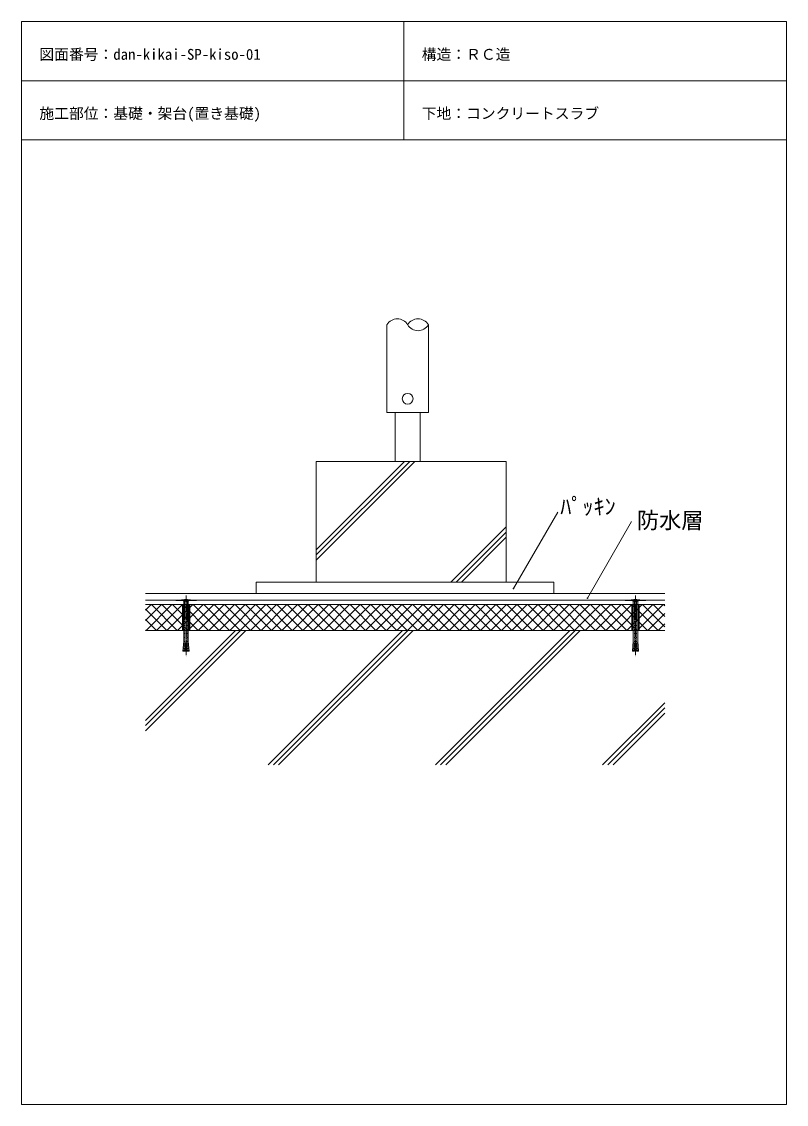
# Model space of a CAD drawing. Units: millimetres, scale not verified. Extents: x -517 to 518, y -673 to 792.
import ezdxf
from ezdxf.enums import TextEntityAlignment as Align

# ---------------------------------------------------------------- set-up
doc = ezdxf.new("R2010")
doc.units = ezdxf.units.MM
doc.header["$PDMODE"] = 32
doc.header["$PDSIZE"] = 0.8
doc.linetypes.add('CHAIN2', pattern=[12, 9, -1, 1, -1])
doc.linetypes.add('DASHED1', pattern=[1.8, 1.2, -0.6])
doc.layers.add('0-0', color=6, linetype='Continuous', lineweight=13)
doc.styles.add('ＭＳ ゴシック', font='')
doc.styles.get('ＭＳ ゴシック').set_extended_font_data('MS Gothic')

msp = doc.modelspace()

# ---------------------------------------------------------------- linework, layer by layer
at = {"layer": '0-0', "color": 7}
for p, q in [((-516.864, 792.357), (-516.864, -673.469)), ((-516.864, 792.357), (517.853, 792.357)), ((0.494, 792.357), (0.494, 632.357)), ((517.853, 792.357), (517.853, -673.469)), ((-516.864, 712.357), (517.853, 712.357)), ((-516.864, 632.357), (517.853, 632.357)), ((-22.525, 381.948), (-21.347, 383.697)), ((-22.525, 262.979), (-22.525, 381.948)), ((-19.95, 385.28), (-21.347, 383.697)), ((-19.95, 385.28), (-18.358, 386.668)), ((-16.6, 387.838), (-18.358, 386.668)), ((-16.6, 387.838), (-14.705, 388.768)), ((-12.704, 389.445), (-14.705, 388.768)), ((-12.704, 389.445), (-10.633, 389.855)), ((-8.525, 389.993), (-10.633, 389.855)), ((-8.525, 389.993), (-6.418, 389.855)), ((-4.347, 389.445), (-6.418, 389.855)), ((-4.347, 389.445), (-2.346, 388.768)), ((-0.451, 387.838), (-2.346, 388.768)), ((-0.451, 387.838), (1.307, 386.668)), ((2.899, 385.28), (1.307, 386.668)), ((2.899, 385.28), (4.297, 383.697)), ((5.475, 381.948), (4.297, 383.697)), ((5.475, 381.948), (6.653, 383.697)), ((5.475, 381.948), (6.653, 380.199)), ((6.653, 383.697), (8.05, 385.28)), ((8.05, 385.28), (9.642, 386.668)), ((9.642, 386.668), (11.4, 387.838)), ((11.4, 387.838), (13.295, 388.768)), ((13.295, 388.768), (15.296, 389.445)), ((17.367, 389.855), (15.296, 389.445)), ((17.367, 389.855), (19.475, 389.993)), ((21.582, 389.855), (19.475, 389.993)), ((21.582, 389.855), (23.653, 389.445)), ((25.654, 388.768), (23.653, 389.445)), ((25.654, 388.768), (27.549, 387.838)), ((29.307, 386.668), (27.549, 387.838)), ((29.307, 386.668), (30.899, 385.28)), ((32.297, 383.697), (30.899, 385.28)), ((33.475, 381.948), (32.297, 383.697)), ((33.475, 381.948), (32.297, 380.199)), ((33.475, 262.979), (33.475, 381.948)), ((8.05, 378.615), (6.653, 380.199)), ((8.05, 378.615), (9.642, 377.227)), ((11.4, 376.058), (9.642, 377.227)), ((11.4, 376.058), (13.295, 375.127)), ((15.296, 374.451), (13.295, 375.127)), ((15.296, 374.451), (17.367, 374.04)), ((19.475, 373.903), (17.367, 374.04)), ((19.475, 373.903), (21.582, 374.04)), ((23.653, 374.451), (21.582, 374.04)), ((23.653, 374.451), (25.654, 375.127)), ((27.549, 376.058), (25.654, 375.127)), ((27.549, 376.058), (29.307, 377.227)), ((30.899, 378.615), (29.307, 377.227)), ((30.899, 378.615), (32.297, 380.199)), ((-22.525, 262.979), (33.475, 262.979)), ((-11.543, 262.979), (-11.543, 196.844)), ((22.492, 196.844), (22.492, 262.979)), ((-118.334, 196.84), (138.948, 196.84)), ((-118.334, 196.84), (-118.334, 33.378)), ((-118.334, 63.22), (15.286, 196.84)), ((-118.334, 70.291), (8.215, 196.84)), ((-118.334, 77.362), (1.144, 196.84)), ((138.948, 196.84), (138.948, 33.378)), ((148.679, 24.822), (208.437, 128.326)), ((63.956, 33.378), (138.948, 108.369)), ((248.76, 11.948), (308.518, 115.452)), ((71.027, 33.378), (138.948, 101.298)), ((78.098, 33.378), (138.948, 94.227)), ((-199.345, 33.378), (-199.345, 18.133)), ((353.395, 3.133), (-349.345, 3.133)), ((-349.345, -153.649), (-227.623, -31.928)), ((-349.345, -160.72), (-220.552, -31.928)), ((-349.345, -167.792), (-213.481, -31.928)), ((-183.288, -213.867), (-1.349, -31.928)), ((-176.217, -213.867), (5.722, -31.928)), ((-169.146, -213.867), (12.793, -31.928)), ((42.986, -213.867), (224.925, -31.928)), ((50.057, -213.867), (231.996, -31.928)), ((57.128, -213.867), (239.067, -31.928)), ((269.26, -213.867), (353.395, -129.732)), ((276.331, -213.867), (353.395, -136.803)), ((283.402, -213.867), (353.395, -143.874)), ((-516.864, -673.469), (517.853, -673.469))]:
    msp.add_line(p, q, dxfattribs=at)
at = {"layer": '0-0', "color": 4}
msp.add_line((353.395, 18.133), (-349.345, 18.133), dxfattribs=at)
at = {"layer": '0-0', "color": 1, "linetype": 'CHAIN2'}
for p, q in [((-294.392, 15.487), (-294.392, -66.853)), ((313.72, 15.487), (313.72, -66.853))]:
    msp.add_line(p, q, dxfattribs=at)
at = {"layer": '0-0', "color": 3}
msp.add_line((353.395, 9.133), (-349.345, 9.133), dxfattribs=at)
at = {"layer": '0-0'}
for p, q in [((-349.345, -4.454), (-341.819, 3.072)), ((-349.345, -18.596), (-327.676, 3.072)), ((353.395, 3.072), (-349.345, 3.072)), ((-348.534, -31.928), (-313.534, 3.072)), ((-341.264, 3.072), (-306.264, -31.928)), ((-334.392, -31.928), (-299.392, 3.072)), ((-327.122, 3.072), (-292.122, -31.928)), ((-320.25, -31.928), (-285.25, 3.072)), ((-312.98, 3.072), (-277.98, -31.928)), ((-306.108, -31.928), (-271.108, 3.072)), ((-298.838, 3.072), (-263.838, -31.928)), ((-291.966, -31.928), (-256.966, 3.072)), ((-284.695, 3.072), (-249.695, -31.928)), ((-277.824, -31.928), (-242.824, 3.072)), ((-270.553, 3.072), (-235.553, -31.928)), ((-263.681, -31.928), (-228.681, 3.072)), ((-256.411, 3.072), (-221.411, -31.928)), ((-249.539, -31.928), (-214.539, 3.072)), ((-242.269, 3.072), (-207.269, -31.928)), ((-235.397, -31.928), (-200.397, 3.072)), ((-228.127, 3.072), (-193.127, -31.928)), ((-221.255, -31.928), (-186.255, 3.072)), ((-213.985, 3.072), (-178.985, -31.928)), ((-207.113, -31.928), (-172.113, 3.072)), ((-199.843, 3.072), (-164.843, -31.928)), ((-192.971, -31.928), (-157.971, 3.072)), ((-185.7, 3.072), (-150.7, -31.928)), ((-178.829, -31.928), (-143.829, 3.072)), ((-171.558, 3.072), (-136.558, -31.928)), ((-164.686, -31.928), (-129.686, 3.072)), ((-157.416, 3.072), (-122.416, -31.928)), ((-150.544, -31.928), (-115.544, 3.072)), ((-143.274, 3.072), (-108.274, -31.928)), ((-136.402, -31.928), (-101.402, 3.072)), ((-129.132, 3.072), (-94.132, -31.928)), ((-122.26, -31.928), (-87.26, 3.072)), ((-114.99, 3.072), (-79.99, -31.928)), ((-108.118, -31.928), (-73.118, 3.072)), ((-100.848, 3.072), (-65.848, -31.928)), ((-93.976, -31.928), (-58.976, 3.072)), ((-86.706, 3.072), (-51.706, -31.928)), ((-79.834, -31.928), (-44.834, 3.072)), ((-72.563, 3.072), (-37.563, -31.928)), ((-65.692, -31.928), (-30.692, 3.072)), ((-58.421, 3.072), (-23.421, -31.928)), ((-51.549, -31.928), (-16.549, 3.072)), ((-44.279, 3.072), (-9.279, -31.928)), ((-37.407, -31.928), (-2.407, 3.072)), ((-30.137, 3.072), (4.863, -31.928)), ((-23.265, -31.928), (11.735, 3.072)), ((-15.995, 3.072), (19.005, -31.928)), ((-9.123, -31.928), (25.877, 3.072)), ((-1.853, 3.072), (33.147, -31.928)), ((5.019, -31.928), (40.019, 3.072)), ((12.289, 3.072), (47.289, -31.928)), ((19.161, -31.928), (54.161, 3.072)), ((26.432, 3.072), (61.432, -31.928)), ((33.303, -31.928), (68.303, 3.072)), ((40.574, 3.072), (75.574, -31.928)), ((47.446, -31.928), (82.446, 3.072)), ((54.716, 3.072), (89.716, -31.928)), ((61.588, -31.928), (96.588, 3.072)), ((68.858, 3.072), (103.858, -31.928)), ((75.73, -31.928), (110.73, 3.072)), ((83, 3.072), (118, -31.928)), ((89.872, -31.928), (124.872, 3.072)), ((97.142, 3.072), (132.142, -31.928)), ((104.014, -31.928), (139.014, 3.072)), ((111.284, 3.072), (146.284, -31.928)), ((118.156, -31.928), (153.156, 3.072)), ((125.426, 3.072), (160.426, -31.928)), ((132.298, -31.928), (167.298, 3.072)), ((139.569, 3.072), (174.569, -31.928)), ((146.44, -31.928), (181.44, 3.072)), ((153.711, 3.072), (188.711, -31.928)), ((160.583, -31.928), (195.583, 3.072)), ((167.853, 3.072), (202.853, -31.928)), ((174.725, -31.928), (209.725, 3.072)), ((181.995, 3.072), (216.995, -31.928)), ((188.867, -31.928), (223.867, 3.072)), ((196.137, 3.072), (231.137, -31.928)), ((203.009, -31.928), (238.009, 3.072)), ((210.279, 3.072), (245.279, -31.928)), ((217.151, -31.928), (252.151, 3.072)), ((224.421, 3.072), (259.421, -31.928)), ((231.293, -31.928), (266.293, 3.072)), ((238.564, 3.072), (273.564, -31.928)), ((245.435, -31.928), (280.435, 3.072)), ((252.706, 3.072), (287.706, -31.928)), ((259.578, -31.928), (294.578, 3.072)), ((266.848, 3.072), (301.848, -31.928)), ((273.72, -31.928), (308.72, 3.072)), ((280.99, 3.072), (315.99, -31.928)), ((287.862, -31.928), (322.862, 3.072)), ((295.132, 3.072), (330.132, -31.928)), ((302.004, -31.928), (337.004, 3.072)), ((309.274, 3.072), (344.274, -31.928)), ((316.146, -31.928), (351.146, 3.072)), ((323.416, 3.072), (353.395, -26.906)), ((337.559, 3.072), (353.395, -12.764)), ((351.701, 3.072), (353.395, 1.378)), ((-349.345, -2.989), (-320.406, -31.928)), ((330.288, -31.928), (353.395, -8.821)), ((-349.345, -17.131), (-334.548, -31.928)), ((344.43, -31.928), (353.395, -22.963)), ((-349.345, -31.273), (-348.69, -31.928)), ((-349.345, -31.928), (353.395, -31.928))]:
    msp.add_line(p, q, dxfattribs=at)
at = {"layer": '0-0', "color": 1}
for p, q in [((-279.392, 9.322), (-309.392, 9.322)), ((-309.392, 9.322), (-309.392, 9.072)), ((-309.392, 9.072), (-279.392, 9.072)), ((-308.392, 9.072), (-308.142, 8.822)), ((-297.392, 7.678), (-298.537, 8.822)), ((-298.392, -31.928), (-298.392, 3.072)), ((-297.392, -22.322), (-297.392, 7.678)), ((-291.392, 7.678), (-297.392, 7.678)), ((-291.392, 7.678), (-290.247, 8.822)), ((-291.392, 7.678), (-291.392, -46.189)), ((-290.392, 3.072), (-290.392, -31.928)), ((-288.392, 9.322), (-288.642, 9.572)), ((-279.392, 9.322), (-279.392, 9.072)), ((328.72, 9.322), (298.72, 9.322)), ((298.72, 9.322), (298.72, 9.072)), ((298.72, 9.072), (328.72, 9.072)), ((299.72, 9.072), (299.97, 8.822)), ((310.72, 7.678), (309.575, 8.822)), ((309.72, -31.928), (309.72, 3.072)), ((310.72, -22.322), (310.72, 7.678)), ((316.72, 7.678), (310.72, 7.678)), ((316.72, 7.678), (317.864, 8.822)), ((316.72, 7.678), (316.72, -46.189)), ((317.72, 3.072), (317.72, -31.928)), ((319.72, 9.322), (319.47, 9.572)), ((328.72, 9.322), (328.72, 9.072)), ((-295.364, -57.428), (-298.352, -57.166)), ((-295.233, -55.928), (-298.221, -55.666)), ((-295.101, -54.428), (-298.09, -54.166)), ((-294.97, -52.928), (-297.959, -52.666)), ((-294.839, -51.428), (-297.828, -51.166)), ((-294.708, -49.928), (-297.696, -49.666)), ((-294.576, -48.428), (-297.565, -48.166)), ((-294.392, -60.428), (-295.892, -57.83)), ((-294.642, -49.178), (-295.601, -60.136)), ((-294.142, -49.178), (-294.642, -49.178)), ((-294.208, -48.428), (-294.576, -48.428)), ((-294.392, -60.428), (-292.892, -57.83)), ((-294.208, -48.428), (-291.219, -48.166)), ((-294.142, -49.178), (-293.183, -60.136)), ((-294.076, -49.928), (-291.088, -49.666)), ((-293.945, -51.428), (-290.957, -51.166)), ((-293.814, -52.928), (-290.825, -52.666)), ((-293.683, -54.428), (-290.694, -54.166)), ((-293.552, -55.928), (-290.563, -55.666)), ((-293.42, -57.428), (-290.432, -57.166)), ((-291.392, -46.189), (-290.195, -59.874)), ((312.748, -57.428), (309.759, -57.166)), ((312.879, -55.928), (309.891, -55.666)), ((313.01, -54.428), (310.022, -54.166)), ((313.142, -52.928), (310.153, -52.666)), ((313.273, -51.428), (310.284, -51.166)), ((313.404, -49.928), (310.416, -49.666)), ((313.535, -48.428), (310.547, -48.166)), ((313.72, -60.428), (312.22, -57.83)), ((313.47, -49.178), (312.511, -60.136)), ((313.97, -49.178), (313.47, -49.178)), ((313.904, -48.428), (313.535, -48.428)), ((313.72, -60.428), (315.22, -57.83)), ((313.904, -48.428), (316.893, -48.166)), ((313.97, -49.178), (314.928, -60.136)), ((314.035, -49.928), (317.024, -49.666)), ((314.167, -51.428), (317.155, -51.166)), ((314.298, -52.928), (317.286, -52.666)), ((314.429, -54.428), (317.418, -54.166)), ((314.56, -55.928), (317.549, -55.666)), ((314.692, -57.428), (317.68, -57.166)), ((316.72, -46.189), (317.917, -59.874)), ((-295.601, -60.136), (-298.589, -59.874)), ((-295.495, -58.928), (-298.484, -58.666)), ((-293.289, -58.928), (-290.301, -58.666)), ((-293.183, -60.136), (-290.195, -59.874)), ((312.511, -60.136), (309.522, -59.874)), ((312.617, -58.928), (309.628, -58.666)), ((314.823, -58.928), (317.811, -58.666)), ((314.928, -60.136), (317.917, -59.874))]:
    msp.add_line(p, q, dxfattribs=at)
at = {"layer": '0-0', "color": 1, "linetype": 'DASHED1'}
for p, q in [((-295.892, 9.572), (-295.892, -57.83)), ((-292.892, 9.572), (-292.892, -57.83)), ((312.22, 9.572), (312.22, -57.83)), ((315.22, 9.572), (315.22, -57.83))]:
    msp.add_line(p, q, dxfattribs=at)
at = {"layer": '0-0', "color": 7}
msp.add_lwpolyline([(-199.345, 33.378), (203.395, 33.378), (203.395, 18.133)], dxfattribs=at)
at = {"layer": '0-0', "color": 1}
for points in [[(-280.392, 9.072), (-280.642, 8.822), (-308.142, 8.822)], [(-300.392, 9.322), (-300.142, 9.572), (-288.642, 9.572)], [(327.72, 9.072), (327.47, 8.822), (299.97, 8.822)], [(307.72, 9.322), (307.97, 9.572), (319.47, 9.572)], [(-297.392, -22.322), (-297.392, -46.189), (-298.589, -59.874)], [(310.72, -22.322), (310.72, -46.189), (309.522, -59.874)]]:
    msp.add_lwpolyline(points, dxfattribs=at)
for points in [[(-289.392, -31.928), (-299.392, -31.928), (-299.392, 3.072), (-289.392, 3.072)], [(318.72, -31.928), (308.72, -31.928), (308.72, 3.072), (318.72, 3.072)]]:
    msp.add_lwpolyline(points, close=True, dxfattribs=at)
at = {"layer": '0-0', "color": 7}
msp.add_circle((5.475, 281.843), 7.306, dxfattribs=at)
at = {"layer": '0-0', "color": 1}
for centre, major_axis, ratio, start_param, end_param in [((-294.392, 9.678), (-2.25, 0), 0.222222, 3.6087696, 5.81600836), ((-301.892, 7.678), (-7.17, 0), 0.482567, 3.72102772, 3.84010414), ((-286.892, 7.678), (-7.17, 0), 0.482567, 5.58467382, 5.70375024), ((313.72, 9.678), (-2.25, 0), 0.222222, 3.6087696, 5.81600836), ((306.22, 7.678), (-7.17, 0), 0.482567, 3.72102772, 3.84010414), ((321.22, 7.678), (-7.17, 0), 0.482567, 5.58467382, 5.70375024)]:
    msp.add_ellipse(centre, major_axis=major_axis, ratio=ratio, start_param=start_param, end_param=end_param, dxfattribs=at)
at = {"layer": '0-0', "color": 7}
for p in [(148.679, 24.822), (248.76, 11.948)]:
    msp.add_point(p, dxfattribs=at)

# ---------------------------------------------------------------- texts
at = {"layer": '0-0', "color": 7, "style": 'ＭＳ ゴシック'}
for s, height, p in [('図面番号：dan-kikai-SP-kiso-01', 14.66, (-492.864, 736.357)), ('構造：ＲＣ造', 14.66, (24.494, 736.357)), ('施工部位：基礎・架台(置き基礎)', 14.66, (-492.864, 656.357)), ('下地：コンクリートスラブ', 14.66, (24.494, 656.357)), ('ﾊﾟｯｷﾝ', 21.99, (211.95, 118.365)), ('防水層', 21.99, (315.696, 99.613))]:
    msp.add_text(s, height=height, dxfattribs=at).set_placement(p, align=Align.BOTTOM_LEFT)

doc.saveas('drawing.dxf')
